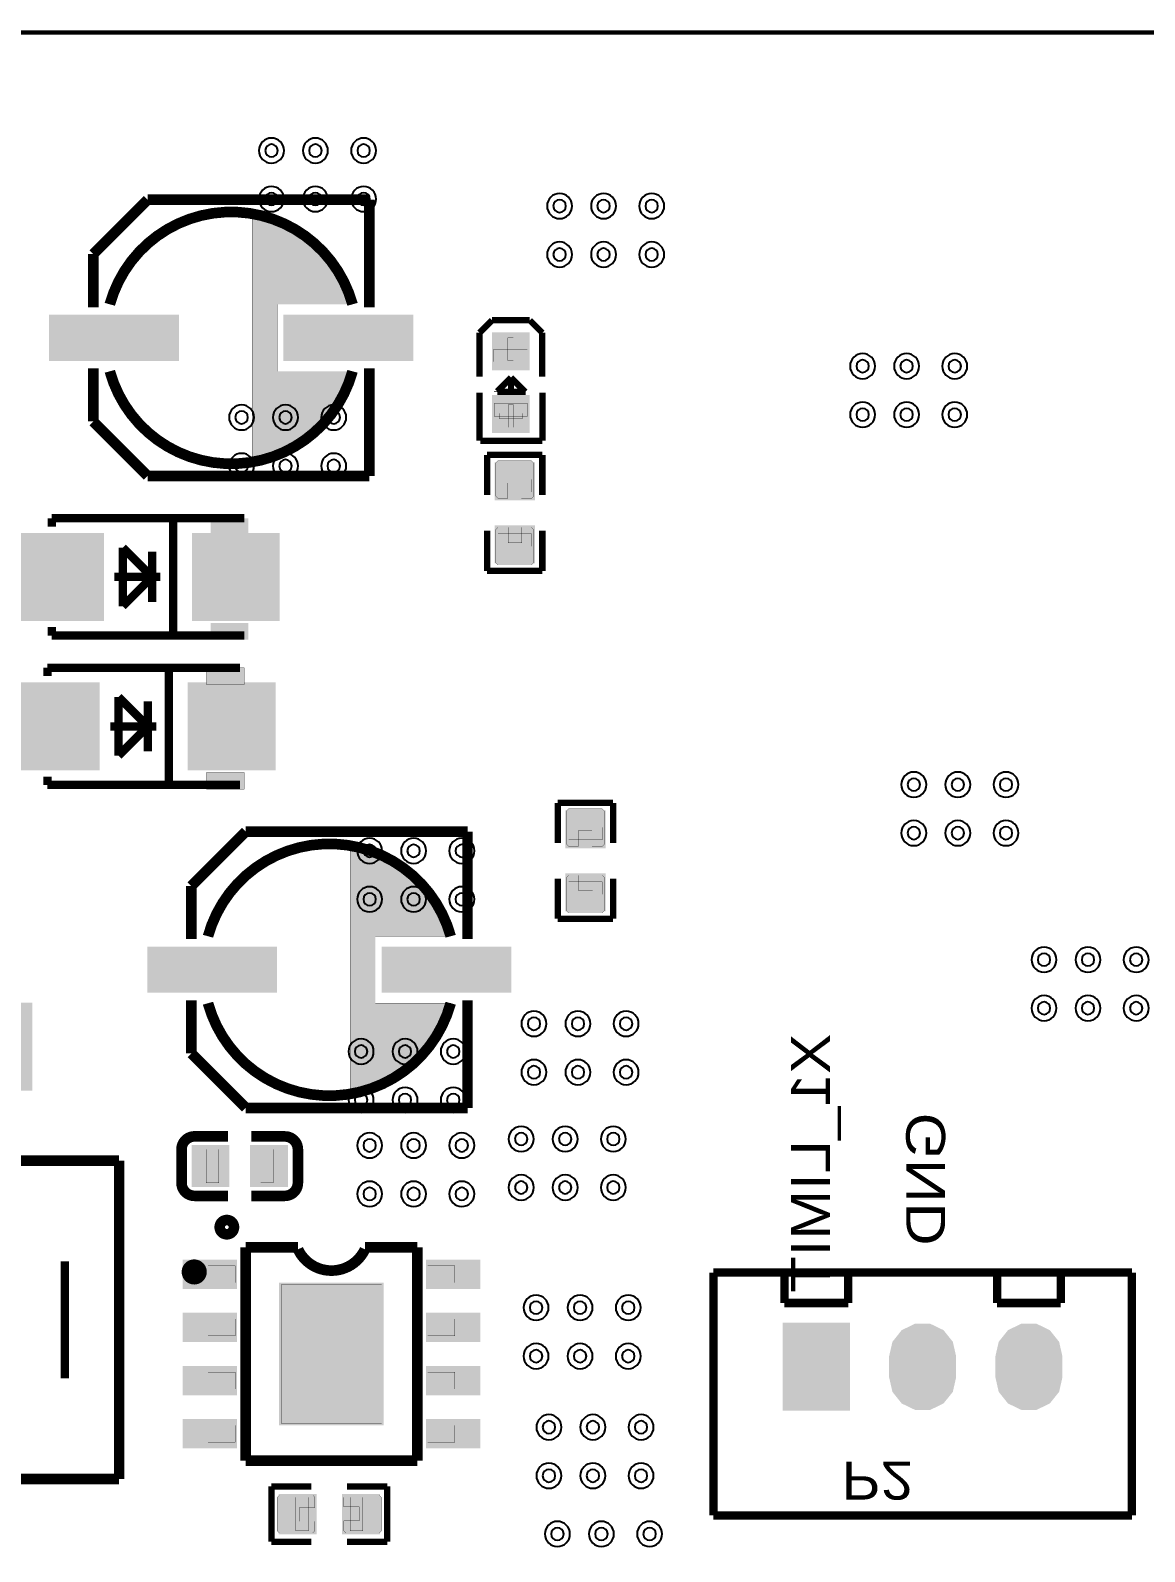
# Model space of a CAD drawing. Header units: millimetres. Extents: x -103 to 1, y -5 to 127.
# Drawn here: x -48.76 to -22.13, y 89.71 to 126.05 of the extents above; entities that cross this region are included whole.
import ezdxf
from ezdxf.enums import TextEntityAlignment as Align

# ---------------------------------------------------------------- set-up
doc = ezdxf.new("R2010")
doc.units = ezdxf.units.MM
doc.header["$MEASUREMENT"] = 0
for name, color, linetype, true_color in [('Board-Outline-Layer', 7, 'Continuous', 0xff00ff), ('Bottom-Layer', 7, 'Continuous', 0x0000ff), ('Bottom-Paste-Mask-Layer', 7, 'Continuous', 0x800000), ('Bottom-Silkscreen-Layer', 7, 'Continuous', 0x66cc33), ('Bottom-Solder-Mask-Layer', 7, 'Continuous', 0xaa00ff), ('Document-Layer', 7, 'Continuous', 0x6464ff), ('Hole-Layer', 7, 'Continuous', 0x222222), ('Multi-Layer', 7, 'Continuous', 0xc0c0c0), ('Pin-Soldering-Layer', 7, 'Continuous', 0xcc9999), ('Top-Layer', 7, 'Continuous', 0xff0000), ('Top-Paste-Mask-Layer', 7, 'Continuous', 0x808080), ('Top-Silkscreen-Layer', 7, 'Continuous', 0xffcc00), ('Top-Solder-Mask-Layer', 7, 'Continuous', 0x800080)]:
    doc.layers.add(name, color=color, linetype=linetype, true_color=true_color)
doc.styles.get("Standard").update_dxf_attribs({"font": 'arial.ttf'})

msp = doc.modelspace()

# ---------------------------------------------------------------- hatches: boundary and pattern name
at = {"layer": 'Bottom-Layer'}
for points in [[(-30.727, 93.125), (-30.727, 95.125), (-29.227, 95.125), (-29.227, 93.125)], [(-26.687, 93.875), (-26.761, 93.549), (-26.969, 93.288), (-27.27, 93.144), (-27.604, 93.144), (-27.905, 93.288), (-28.113, 93.549), (-28.187, 93.875), (-28.187, 94.375), (-28.113, 94.7), (-27.905, 94.961), (-27.604, 95.106), (-27.27, 95.106), (-26.969, 94.961), (-26.761, 94.7), (-26.687, 94.375)], [(-24.147, 93.875), (-24.221, 93.549), (-24.429, 93.288), (-24.73, 93.144), (-25.064, 93.144), (-25.365, 93.288), (-25.573, 93.549), (-25.647, 93.875), (-25.647, 94.375), (-25.573, 94.7), (-25.365, 94.961), (-25.064, 95.106), (-24.73, 95.106), (-24.429, 94.961), (-24.221, 94.7), (-24.147, 94.375)]]:
    msp.add_hatch(color=256, dxfattribs=at).paths.add_polyline_path(points)
at = {"layer": 'Bottom-Paste-Mask-Layer'}
for points in [[(-30.727, 93.125), (-30.727, 95.125), (-29.227, 95.125), (-29.227, 93.125)], [(-26.687, 93.875), (-26.761, 93.549), (-26.969, 93.288), (-27.27, 93.144), (-27.604, 93.144), (-27.905, 93.288), (-28.113, 93.549), (-28.187, 93.875), (-28.187, 94.375), (-28.113, 94.7), (-27.905, 94.961), (-27.604, 95.106), (-27.27, 95.106), (-26.969, 94.961), (-26.761, 94.7), (-26.687, 94.375)], [(-24.147, 93.875), (-24.221, 93.549), (-24.429, 93.288), (-24.73, 93.144), (-25.064, 93.144), (-25.365, 93.288), (-25.573, 93.549), (-25.647, 93.875), (-25.647, 94.375), (-25.573, 94.7), (-25.365, 94.961), (-25.064, 95.106), (-24.73, 95.106), (-24.429, 94.961), (-24.221, 94.7), (-24.147, 94.375)]]:
    msp.add_hatch(color=256, dxfattribs=at).paths.add_polyline_path(points)
at = {"layer": 'Bottom-Solder-Mask-Layer'}
for points in [[(-30.778, 93.074), (-30.778, 95.176), (-29.176, 95.176), (-29.176, 93.074)], [(-26.636, 93.875), (-26.715, 93.527), (-26.938, 93.249), (-27.259, 93.094), (-27.615, 93.094), (-27.937, 93.249), (-28.159, 93.527), (-28.238, 93.875), (-28.238, 94.375), (-28.159, 94.722), (-27.937, 95.001), (-27.615, 95.156), (-27.259, 95.156), (-26.938, 95.001), (-26.715, 94.722), (-26.636, 94.375)], [(-24.096, 93.875), (-24.175, 93.527), (-24.398, 93.249), (-24.719, 93.094), (-25.075, 93.094), (-25.397, 93.249), (-25.619, 93.527), (-25.698, 93.875), (-25.698, 94.375), (-25.619, 94.722), (-25.397, 95.001), (-25.075, 95.156), (-24.719, 95.156), (-24.398, 95.001), (-24.175, 94.722), (-24.096, 94.375)]]:
    msp.add_hatch(color=256, dxfattribs=at).paths.add_polyline_path(points)
at = {"layer": 'Document-Layer'}
for points in [[(-37.219, 118.706), (-37.219, 118.166), (-37.349, 118.166), (-37.349, 118.706)], [(-37.212, 117.107), (-37.212, 116.567), (-37.342, 116.567), (-37.342, 117.107)], [(-37.547, 116.902), (-37.007, 116.902), (-37.007, 116.772), (-37.547, 116.772)]]:
    msp.add_hatch(color=256, dxfattribs=at).paths.add_polyline_path(points)
at = {"layer": 'Hole-Layer'}
for points in [[(-30.427, 94.125, 1), (-29.527, 94.125, 1)], [(-27.887, 94.125, 1), (-26.987, 94.125, 1)], [(-25.347, 94.125, 1), (-24.447, 94.125, 1)]]:
    msp.add_hatch(color=256, dxfattribs=at).paths.add_polyline_path(points)
at = {"layer": 'Multi-Layer'}
for points in [[(-30.727, 93.125), (-30.727, 95.125), (-29.227, 95.125), (-29.227, 93.125)], [(-30.727, 93.125), (-30.727, 95.125), (-29.227, 95.125), (-29.227, 93.125)], [(-30.727, 93.125), (-30.727, 95.125), (-29.227, 95.125), (-29.227, 93.125)], [(-26.687, 93.875), (-26.761, 93.549), (-26.969, 93.288), (-27.27, 93.144), (-27.604, 93.144), (-27.905, 93.288), (-28.113, 93.549), (-28.187, 93.875), (-28.187, 94.375), (-28.113, 94.7), (-27.905, 94.961), (-27.604, 95.106), (-27.27, 95.106), (-26.969, 94.961), (-26.761, 94.7), (-26.687, 94.375)], [(-26.687, 93.875), (-26.761, 93.549), (-26.969, 93.288), (-27.27, 93.144), (-27.604, 93.144), (-27.905, 93.288), (-28.113, 93.549), (-28.187, 93.875), (-28.187, 94.375), (-28.113, 94.7), (-27.905, 94.961), (-27.604, 95.106), (-27.27, 95.106), (-26.969, 94.961), (-26.761, 94.7), (-26.687, 94.375)], [(-26.687, 93.875), (-26.761, 93.549), (-26.969, 93.288), (-27.27, 93.144), (-27.604, 93.144), (-27.905, 93.288), (-28.113, 93.549), (-28.187, 93.875), (-28.187, 94.375), (-28.113, 94.7), (-27.905, 94.961), (-27.604, 95.106), (-27.27, 95.106), (-26.969, 94.961), (-26.761, 94.7), (-26.687, 94.375)], [(-24.147, 93.875), (-24.221, 93.549), (-24.429, 93.288), (-24.73, 93.144), (-25.064, 93.144), (-25.365, 93.288), (-25.573, 93.549), (-25.647, 93.875), (-25.647, 94.375), (-25.573, 94.7), (-25.365, 94.961), (-25.064, 95.106), (-24.73, 95.106), (-24.429, 94.961), (-24.221, 94.7), (-24.147, 94.375)], [(-24.147, 93.875), (-24.221, 93.549), (-24.429, 93.288), (-24.73, 93.144), (-25.064, 93.144), (-25.365, 93.288), (-25.573, 93.549), (-25.647, 93.875), (-25.647, 94.375), (-25.573, 94.7), (-25.365, 94.961), (-25.064, 95.106), (-24.73, 95.106), (-24.429, 94.961), (-24.221, 94.7), (-24.147, 94.375)], [(-24.147, 93.875), (-24.221, 93.549), (-24.429, 93.288), (-24.73, 93.144), (-25.064, 93.144), (-25.365, 93.288), (-25.573, 93.549), (-25.647, 93.875), (-25.647, 94.375), (-25.573, 94.7), (-25.365, 94.961), (-25.064, 95.106), (-24.73, 95.106), (-24.429, 94.961), (-24.221, 94.7), (-24.147, 94.375)]]:
    msp.add_hatch(color=256, dxfattribs=at).paths.add_polyline_path(points)
at = {"layer": 'Pin-Soldering-Layer'}
for points in [[(-37.684, 118.436), (-36.884, 118.436), (-36.884, 118.136), (-37.684, 118.136)], [(-37.677, 117.136), (-36.877, 117.136), (-36.877, 116.836), (-37.677, 116.836)], [(-37.585, 115.325), (-36.785, 115.325), (-36.785, 115.025), (-37.585, 115.025)], [(-37.585, 113.725), (-36.785, 113.725), (-36.785, 114.025), (-37.585, 114.025)], [(-35.895, 107.012), (-35.095, 107.012), (-35.095, 106.712), (-35.895, 106.712)], [(-35.895, 105.412), (-35.095, 105.412), (-35.095, 105.712), (-35.895, 105.712)], [(-44.557, 98.519), (-44.557, 99.319), (-44.257, 99.319), (-44.257, 98.519)], [(-42.957, 98.519), (-42.957, 99.319), (-43.257, 99.319), (-43.257, 98.519)], [(-44.514, 96.536), (-43.864, 96.536), (-43.864, 96.136), (-44.514, 96.136)], [(-39.264, 96.536), (-38.614, 96.536), (-38.614, 96.136), (-39.264, 96.136)], [(-42.764, 92.781), (-42.764, 96.081), (-40.364, 96.081), (-40.364, 92.781)], [(-44.514, 95.266), (-43.864, 95.266), (-43.864, 94.866), (-44.514, 94.866)], [(-39.264, 95.266), (-38.614, 95.266), (-38.614, 94.866), (-39.264, 94.866)], [(-44.514, 93.996), (-43.864, 93.996), (-43.864, 93.596), (-44.514, 93.596)], [(-39.264, 93.996), (-38.614, 93.996), (-38.614, 93.596), (-39.264, 93.596)], [(-44.514, 92.726), (-43.864, 92.726), (-43.864, 92.326), (-44.514, 92.326)], [(-39.264, 92.726), (-38.614, 92.726), (-38.614, 92.326), (-39.264, 92.326)], [(-42.415, 91.006), (-42.415, 90.206), (-42.115, 90.206), (-42.115, 91.006)], [(-40.815, 91.006), (-40.815, 90.206), (-41.115, 90.206), (-41.115, 91.006)]]:
    msp.add_hatch(color=256, dxfattribs=at).paths.add_polyline_path(points)
at = {"layer": 'Top-Layer'}
for points in [[(-45.261, 119.207), (-45.261, 118.207), (-48.261, 118.207), (-48.261, 119.207)], [(-39.661, 119.207), (-39.661, 118.207), (-42.661, 118.207), (-42.661, 119.207)], [(-37.68, 117.985), (-37.68, 118.785), (-36.88, 118.785), (-36.88, 117.985)], [(-37.68, 116.487), (-37.68, 117.287), (-36.88, 117.287), (-36.88, 116.487)], [(-37.617, 115.682), (-36.753, 115.682), (-36.753, 114.875), (-37.617, 114.875)], [(-37.617, 114.175), (-36.753, 114.175), (-36.753, 113.368), (-37.617, 113.368)], [(-47.05, 111.995), (-49.05, 111.995), (-49.05, 113.995), (-47.05, 113.995)], [(-42.85, 111.995), (-44.85, 111.995), (-44.85, 113.995), (-42.85, 113.995)], [(-47.152, 108.425), (-49.152, 108.425), (-49.152, 110.425), (-47.152, 110.425)], [(-42.952, 108.425), (-44.952, 108.425), (-44.952, 110.425), (-42.952, 110.425)], [(-35.927, 107.369), (-35.063, 107.369), (-35.063, 106.562), (-35.927, 106.562)], [(-35.927, 105.862), (-35.063, 105.862), (-35.063, 105.055), (-35.927, 105.055)], [(-42.915, 104.111), (-42.915, 103.111), (-45.915, 103.111), (-45.915, 104.111)], [(-37.315, 104.111), (-37.315, 103.111), (-40.315, 103.111), (-40.315, 104.111)], [(-44.857, 98.469), (-44.857, 99.369), (-44.057, 99.369), (-44.057, 98.469)], [(-43.457, 98.469), (-43.457, 99.369), (-42.657, 99.369), (-42.657, 98.469)], [(-45.073, 96.636), (-43.873, 96.636), (-43.873, 96.036), (-45.073, 96.036)], [(-39.256, 96.636), (-38.056, 96.636), (-38.056, 96.036), (-39.256, 96.036)], [(-40.364, 92.781), (-42.764, 92.781), (-42.764, 96.081), (-40.364, 96.081)], [(-45.073, 95.366), (-43.873, 95.366), (-43.873, 94.766), (-45.073, 94.766)], [(-39.256, 95.366), (-38.056, 95.366), (-38.056, 94.766), (-39.256, 94.766)], [(-30.727, 93.125), (-30.727, 95.125), (-29.227, 95.125), (-29.227, 93.125)], [(-26.687, 93.875), (-26.761, 93.549), (-26.969, 93.288), (-27.27, 93.144), (-27.604, 93.144), (-27.905, 93.288), (-28.113, 93.549), (-28.187, 93.875), (-28.187, 94.375), (-28.113, 94.7), (-27.905, 94.961), (-27.604, 95.106), (-27.27, 95.106), (-26.969, 94.961), (-26.761, 94.7), (-26.687, 94.375)], [(-24.147, 93.875), (-24.221, 93.549), (-24.429, 93.288), (-24.73, 93.144), (-25.064, 93.144), (-25.365, 93.288), (-25.573, 93.549), (-25.647, 93.875), (-25.647, 94.375), (-25.573, 94.7), (-25.365, 94.961), (-25.064, 95.106), (-24.73, 95.106), (-24.429, 94.961), (-24.221, 94.7), (-24.147, 94.375)], [(-45.073, 94.096), (-43.873, 94.096), (-43.873, 93.496), (-45.073, 93.496)], [(-39.256, 94.096), (-38.056, 94.096), (-38.056, 93.496), (-39.256, 93.496)], [(-45.073, 92.826), (-43.873, 92.826), (-43.873, 92.226), (-45.073, 92.226)], [(-39.256, 92.826), (-38.056, 92.826), (-38.056, 92.226), (-39.256, 92.226)], [(-41.965, 91.038), (-41.965, 90.174), (-42.772, 90.174), (-42.772, 91.038)], [(-40.459, 91.038), (-40.459, 90.174), (-41.265, 90.174), (-41.265, 91.038)]]:
    msp.add_hatch(color=256, dxfattribs=at).paths.add_polyline_path(points)
at = {"layer": 'Top-Paste-Mask-Layer'}
for points in [[(-45.261, 119.207), (-45.261, 118.207), (-48.261, 118.207), (-48.261, 119.207)], [(-39.661, 119.207), (-39.661, 118.207), (-42.661, 118.207), (-42.661, 119.207)], [(-37.68, 117.985), (-37.68, 118.785), (-36.88, 118.785), (-36.88, 117.985)], [(-37.68, 116.487), (-37.68, 117.287), (-36.88, 117.287), (-36.88, 116.487)], [(-37.635, 115.72), (-37.635, 114.92), (-37.585, 114.87), (-37.357, 114.87), (-37.357, 115.24), (-37.027, 115.24), (-37.027, 114.87), (-36.785, 114.87), (-36.735, 114.92), (-36.735, 115.72), (-36.785, 115.77), (-37.585, 115.77)], [(-36.735, 113.33), (-36.735, 114.13), (-36.785, 114.18), (-37.013, 114.18), (-37.013, 113.81), (-37.343, 113.81), (-37.343, 114.18), (-37.585, 114.18), (-37.635, 114.13), (-37.635, 113.33), (-37.585, 113.28), (-36.785, 113.28)], [(-47.05, 111.995), (-49.05, 111.995), (-49.05, 113.995), (-47.05, 113.995)], [(-42.85, 111.995), (-44.85, 111.995), (-44.85, 113.995), (-42.85, 113.995)], [(-47.152, 108.425), (-49.152, 108.425), (-49.152, 110.425), (-47.152, 110.425)], [(-42.952, 108.425), (-44.952, 108.425), (-44.952, 110.425), (-42.952, 110.425)], [(-35.945, 107.407), (-35.945, 106.607), (-35.895, 106.557), (-35.667, 106.557), (-35.667, 106.927), (-35.337, 106.927), (-35.337, 106.557), (-35.095, 106.557), (-35.045, 106.607), (-35.045, 107.407), (-35.095, 107.457), (-35.895, 107.457)], [(-35.045, 105.017), (-35.045, 105.817), (-35.095, 105.867), (-35.323, 105.867), (-35.323, 105.497), (-35.653, 105.497), (-35.653, 105.867), (-35.895, 105.867), (-35.945, 105.817), (-35.945, 105.017), (-35.895, 104.967), (-35.095, 104.967)], [(-42.915, 104.111), (-42.915, 103.111), (-45.915, 103.111), (-45.915, 104.111)], [(-37.315, 104.111), (-37.315, 103.111), (-40.315, 103.111), (-40.315, 104.111)], [(-44.857, 98.469), (-44.857, 99.369), (-44.057, 99.369), (-44.057, 98.469)], [(-43.457, 98.469), (-43.457, 99.369), (-42.657, 99.369), (-42.657, 98.469)], [(-45.073, 96.636), (-43.873, 96.636), (-43.873, 96.036), (-45.073, 96.036)], [(-39.256, 96.636), (-38.056, 96.636), (-38.056, 96.036), (-39.256, 96.036)], [(-40.364, 92.781), (-42.764, 92.781), (-42.764, 96.081), (-40.364, 96.081)], [(-45.073, 95.366), (-43.873, 95.366), (-43.873, 94.766), (-45.073, 94.766)], [(-39.256, 95.366), (-38.056, 95.366), (-38.056, 94.766), (-39.256, 94.766)], [(-30.727, 93.125), (-30.727, 95.125), (-29.227, 95.125), (-29.227, 93.125)], [(-26.687, 93.875), (-26.761, 93.549), (-26.969, 93.288), (-27.27, 93.144), (-27.604, 93.144), (-27.905, 93.288), (-28.113, 93.549), (-28.187, 93.875), (-28.187, 94.375), (-28.113, 94.7), (-27.905, 94.961), (-27.604, 95.106), (-27.27, 95.106), (-26.969, 94.961), (-26.761, 94.7), (-26.687, 94.375)], [(-24.147, 93.875), (-24.221, 93.549), (-24.429, 93.288), (-24.73, 93.144), (-25.064, 93.144), (-25.365, 93.288), (-25.573, 93.549), (-25.647, 93.875), (-25.647, 94.375), (-25.573, 94.7), (-25.365, 94.961), (-25.064, 95.106), (-24.73, 95.106), (-24.429, 94.961), (-24.221, 94.7), (-24.147, 94.375)], [(-45.073, 94.096), (-43.873, 94.096), (-43.873, 93.496), (-45.073, 93.496)], [(-39.256, 94.096), (-38.056, 94.096), (-38.056, 93.496), (-39.256, 93.496)], [(-45.073, 92.826), (-43.873, 92.826), (-43.873, 92.226), (-45.073, 92.226)], [(-39.256, 92.826), (-38.056, 92.826), (-38.056, 92.226), (-39.256, 92.226)], [(-42.81, 90.156), (-42.01, 90.156), (-41.96, 90.206), (-41.96, 90.434), (-42.33, 90.434), (-42.33, 90.764), (-41.96, 90.764), (-41.96, 91.006), (-42.01, 91.056), (-42.81, 91.056), (-42.86, 91.006), (-42.86, 90.206)], [(-40.42, 91.056), (-41.22, 91.056), (-41.27, 91.006), (-41.27, 90.778), (-40.9, 90.778), (-40.9, 90.448), (-41.27, 90.448), (-41.27, 90.206), (-41.22, 90.156), (-40.42, 90.156), (-40.37, 90.206), (-40.37, 91.006)]]:
    msp.add_hatch(color=256, dxfattribs=at).paths.add_polyline_path(points)
at = {"layer": 'Top-Silkscreen-Layer'}
for points in [[(-43.461, 115.707), (-43.461, 121.607), (-42.861, 121.507), (-42.361, 121.307), (-42.061, 121.007), (-41.761, 120.807), (-41.461, 120.507), (-41.261, 120.107), (-41.061, 119.507), (-42.861, 119.507), (-42.861, 117.907), (-41.061, 117.907), (-41.161, 117.707), (-41.261, 117.307), (-41.561, 117.007), (-41.761, 116.607), (-42.161, 116.307), (-42.961, 115.907)], [(-43.55, 114.395), (-44.45, 114.395), (-44.45, 113.995), (-43.55, 113.995)], [(-43.55, 111.895), (-44.45, 111.895), (-44.45, 111.495), (-43.55, 111.495)], [(-43.652, 110.825), (-44.552, 110.825), (-44.552, 110.425), (-43.652, 110.425)], [(-43.652, 108.325), (-44.552, 108.325), (-44.552, 107.925), (-43.652, 107.925)], [(-41.115, 100.611), (-41.115, 106.511), (-40.515, 106.411), (-40.015, 106.211), (-39.715, 105.911), (-39.415, 105.711), (-39.115, 105.411), (-38.915, 105.011), (-38.715, 104.411), (-40.515, 104.411), (-40.515, 102.811), (-38.715, 102.811), (-38.815, 102.611), (-38.915, 102.211), (-39.215, 101.911), (-39.415, 101.511), (-39.815, 101.211), (-40.615, 100.811)]]:
    msp.add_hatch(color=256, dxfattribs=at).paths.add_polyline_path(points)
at = {"layer": 'Top-Solder-Mask-Layer'}
for points in [[(-45.21, 119.258), (-45.21, 118.156), (-48.312, 118.156), (-48.312, 119.258)], [(-39.61, 119.258), (-39.61, 118.156), (-42.712, 118.156), (-42.712, 119.258)], [(-37.731, 117.934), (-37.731, 118.836), (-36.829, 118.836), (-36.829, 117.934)], [(-37.731, 116.436), (-37.731, 117.338), (-36.829, 117.338), (-36.829, 116.436)], [(-37.668, 115.732), (-36.703, 115.732), (-36.703, 114.824), (-37.668, 114.824)], [(-37.668, 114.226), (-36.703, 114.226), (-36.703, 113.318), (-37.668, 113.318)], [(-46.999, 111.944), (-49.101, 111.944), (-49.101, 114.046), (-46.999, 114.046)], [(-42.799, 111.944), (-44.901, 111.944), (-44.901, 114.046), (-42.799, 114.046)], [(-47.101, 108.374), (-49.203, 108.374), (-49.203, 110.476), (-47.101, 110.476)], [(-42.901, 108.374), (-45.003, 108.374), (-45.003, 110.476), (-42.901, 110.476)], [(-35.978, 107.419), (-35.012, 107.419), (-35.012, 106.511), (-35.978, 106.511)], [(-35.978, 105.913), (-35.012, 105.913), (-35.012, 105.005), (-35.978, 105.005)], [(-42.864, 104.162), (-42.864, 103.06), (-45.966, 103.06), (-45.966, 104.162)], [(-37.264, 104.162), (-37.264, 103.06), (-40.366, 103.06), (-40.366, 104.162)], [(-48.715, 100.724), (-50.817, 100.724), (-50.817, 102.826), (-48.715, 102.826)], [(-44.908, 98.418), (-44.908, 99.42), (-44.006, 99.42), (-44.006, 98.418)], [(-43.508, 98.418), (-43.508, 99.42), (-42.606, 99.42), (-42.606, 98.418)], [(-45.123, 96.687), (-43.822, 96.687), (-43.822, 95.985), (-45.123, 95.985)], [(-39.307, 96.687), (-38.005, 96.687), (-38.005, 95.985), (-39.307, 95.985)], [(-40.314, 92.73), (-42.815, 92.73), (-42.815, 96.132), (-40.314, 96.132)], [(-45.123, 95.417), (-43.822, 95.417), (-43.822, 94.715), (-45.123, 94.715)], [(-39.307, 95.417), (-38.005, 95.417), (-38.005, 94.715), (-39.307, 94.715)], [(-30.778, 93.074), (-30.778, 95.176), (-29.176, 95.176), (-29.176, 93.074)], [(-26.636, 93.875), (-26.715, 93.527), (-26.938, 93.249), (-27.259, 93.094), (-27.615, 93.094), (-27.937, 93.249), (-28.159, 93.527), (-28.238, 93.875), (-28.238, 94.375), (-28.159, 94.722), (-27.937, 95.001), (-27.615, 95.156), (-27.259, 95.156), (-26.938, 95.001), (-26.715, 94.722), (-26.636, 94.375)], [(-24.096, 93.875), (-24.175, 93.527), (-24.398, 93.249), (-24.719, 93.094), (-25.075, 93.094), (-25.397, 93.249), (-25.619, 93.527), (-25.698, 93.875), (-25.698, 94.375), (-25.619, 94.722), (-25.397, 95.001), (-25.075, 95.156), (-24.719, 95.156), (-24.398, 95.001), (-24.175, 94.722), (-24.096, 94.375)], [(-45.123, 94.147), (-43.822, 94.147), (-43.822, 93.445), (-45.123, 93.445)], [(-39.307, 94.147), (-38.005, 94.147), (-38.005, 93.445), (-39.307, 93.445)], [(-45.123, 92.877), (-43.822, 92.877), (-43.822, 92.175), (-45.123, 92.175)], [(-39.307, 92.877), (-38.005, 92.877), (-38.005, 92.175), (-39.307, 92.175)], [(-41.915, 91.089), (-41.915, 90.123), (-42.823, 90.123), (-42.823, 91.089)], [(-40.408, 91.089), (-40.408, 90.123), (-41.316, 90.123), (-41.316, 91.089)]]:
    msp.add_hatch(color=256, dxfattribs=at).paths.add_polyline_path(points)

# ---------------------------------------------------------------- linework, layer by layer
at = {"layer": 'Board-Outline-Layer', "const_width": 0.1}
msp.add_lwpolyline([(-102, 0), (-102, 126), (0, 126), (0, 0)], close=True, dxfattribs=at)
at = {"layer": 'Bottom-Silkscreen-Layer', "const_width": 0.2}
for points in [[(-32.437, 90.575), (-32.437, 96.375)], [(-32.437, 96.375), (-22.437, 96.375)], [(-32.437, 90.575), (-32.437, 96.375)], [(-32.437, 96.375), (-22.437, 96.375)], [(-30.739, 95.649), (-30.739, 96.375)], [(-30.739, 95.649), (-30.739, 96.375)], [(-29.215, 95.649), (-29.215, 96.375)], [(-29.215, 95.649), (-29.215, 96.375)], [(-25.659, 95.776), (-25.659, 96.375)], [(-25.659, 95.776), (-25.659, 96.375)], [(-24.135, 95.649), (-24.135, 96.375)], [(-24.135, 95.649), (-24.135, 96.375)], [(-22.437, 90.575), (-22.437, 96.375)], [(-22.437, 90.575), (-22.437, 96.375)], [(-30.739, 95.649), (-29.215, 95.649)], [(-30.739, 95.649), (-29.215, 95.649)], [(-25.659, 95.649), (-25.659, 95.776)], [(-25.659, 95.649), (-25.659, 95.776)], [(-25.659, 95.649), (-24.135, 95.649)], [(-25.659, 95.649), (-24.135, 95.649)], [(-32.437, 90.575), (-22.437, 90.575)], [(-32.437, 90.575), (-22.437, 90.575)]]:
    msp.add_lwpolyline(points, dxfattribs=at)
at = {"layer": 'Document-Layer', "const_width": 0.00508}
for points in [[(-37.219, 118.706), (-37.219, 118.166), (-37.349, 118.166), (-37.349, 118.706)], [(-37.212, 117.107), (-37.212, 116.567), (-37.342, 116.567), (-37.342, 117.107)], [(-37.547, 116.902), (-37.007, 116.902), (-37.007, 116.772), (-37.547, 116.772)]]:
    msp.add_lwpolyline(points, close=True, dxfattribs=at)
at = {"layer": 'Document-Layer', "const_width": 0.3}
msp.add_lwpolyline([(-44.994, 96.391, 1), (-44.694, 96.391), (-44.694, 96.391, 1), (-44.994, 96.391)], format="xyb", dxfattribs=at)
msp.add_lwpolyline([(-44.994, 96.391, 1), (-44.694, 96.391), (-44.694, 96.391, 1), (-44.994, 96.391)], format="xyb", dxfattribs=at)
at = {"layer": 'Hole-Layer'}
for points in [[(-43.148, 123.18, 1), (-42.848, 123.18), (-42.848, 123.18, 1), (-43.148, 123.18)], [(-42.098, 123.18, 1), (-41.798, 123.18), (-41.798, 123.18, 1), (-42.098, 123.18)], [(-40.946, 123.18, 1), (-40.646, 123.18), (-40.646, 123.18, 1), (-40.946, 123.18)], [(-43.148, 122.022, 1), (-42.848, 122.022), (-42.848, 122.022, 1), (-43.148, 122.022)], [(-42.098, 122.022, 1), (-41.798, 122.022), (-41.798, 122.022, 1), (-42.098, 122.022)], [(-40.946, 122.022, 1), (-40.646, 122.022), (-40.646, 122.022, 1), (-40.946, 122.022)], [(-36.263, 121.854, 1), (-35.963, 121.854), (-35.963, 121.854, 1), (-36.263, 121.854)], [(-35.212, 121.854, 1), (-34.912, 121.854), (-34.912, 121.854, 1), (-35.212, 121.854)], [(-34.061, 121.854, 1), (-33.761, 121.854), (-33.761, 121.854, 1), (-34.061, 121.854)], [(-36.263, 120.696, 1), (-35.963, 120.696), (-35.963, 120.696, 1), (-36.263, 120.696)], [(-35.212, 120.696, 1), (-34.912, 120.696), (-34.912, 120.696, 1), (-35.212, 120.696)], [(-34.061, 120.696, 1), (-33.761, 120.696), (-33.761, 120.696, 1), (-34.061, 120.696)], [(-29.021, 118.029, 1), (-28.721, 118.029), (-28.721, 118.029, 1), (-29.021, 118.029)], [(-27.97, 118.029, 1), (-27.67, 118.029), (-27.67, 118.029, 1), (-27.97, 118.029)], [(-26.819, 118.029, 1), (-26.519, 118.029), (-26.519, 118.029, 1), (-26.819, 118.029)], [(-29.021, 116.871, 1), (-28.721, 116.871), (-28.721, 116.871, 1), (-29.021, 116.871)], [(-27.97, 116.871, 1), (-27.67, 116.871), (-27.67, 116.871, 1), (-27.97, 116.871)], [(-26.819, 116.871, 1), (-26.519, 116.871), (-26.519, 116.871, 1), (-26.819, 116.871)], [(-43.862, 116.805, 1), (-43.562, 116.805), (-43.562, 116.805, 1), (-43.862, 116.805)], [(-42.812, 116.805, 1), (-42.512, 116.805), (-42.512, 116.805, 1), (-42.812, 116.805)], [(-41.66, 116.805, 1), (-41.36, 116.805), (-41.36, 116.805, 1), (-41.66, 116.805)], [(-43.862, 115.647, 1), (-43.562, 115.647), (-43.562, 115.647, 1), (-43.862, 115.647)], [(-42.812, 115.647, 1), (-42.512, 115.647), (-42.512, 115.647, 1), (-42.812, 115.647)], [(-41.66, 115.647, 1), (-41.36, 115.647), (-41.36, 115.647, 1), (-41.66, 115.647)], [(-27.797, 108.033, 1), (-27.497, 108.033), (-27.497, 108.033, 1), (-27.797, 108.033)], [(-26.746, 108.033, 1), (-26.446, 108.033), (-26.446, 108.033, 1), (-26.746, 108.033)], [(-25.595, 108.033, 1), (-25.295, 108.033), (-25.295, 108.033, 1), (-25.595, 108.033)], [(-27.797, 106.875, 1), (-27.497, 106.875), (-27.497, 106.875, 1), (-27.797, 106.875)], [(-26.746, 106.875, 1), (-26.446, 106.875), (-26.446, 106.875, 1), (-26.746, 106.875)], [(-25.595, 106.875, 1), (-25.295, 106.875), (-25.295, 106.875, 1), (-25.595, 106.875)], [(-40.802, 106.452, 1), (-40.502, 106.452), (-40.502, 106.452, 1), (-40.802, 106.452)], [(-39.752, 106.452, 1), (-39.452, 106.452), (-39.452, 106.452, 1), (-39.752, 106.452)], [(-38.6, 106.452, 1), (-38.3, 106.452), (-38.3, 106.452, 1), (-38.6, 106.452)], [(-40.802, 105.294, 1), (-40.502, 105.294), (-40.502, 105.294, 1), (-40.802, 105.294)], [(-39.752, 105.294, 1), (-39.452, 105.294), (-39.452, 105.294, 1), (-39.752, 105.294)], [(-38.6, 105.294, 1), (-38.3, 105.294), (-38.3, 105.294, 1), (-38.6, 105.294)], [(-24.686, 103.851, 1), (-24.386, 103.851), (-24.386, 103.851, 1), (-24.686, 103.851)], [(-23.635, 103.851, 1), (-23.335, 103.851), (-23.335, 103.851, 1), (-23.635, 103.851)], [(-22.483, 103.851, 1), (-22.183, 103.851), (-22.183, 103.851, 1), (-22.483, 103.851)], [(-24.686, 102.693, 1), (-24.386, 102.693), (-24.386, 102.693, 1), (-24.686, 102.693)], [(-23.635, 102.693, 1), (-23.335, 102.693), (-23.335, 102.693, 1), (-23.635, 102.693)], [(-22.483, 102.693, 1), (-22.183, 102.693), (-22.183, 102.693, 1), (-22.483, 102.693)], [(-36.875, 102.321, 1), (-36.575, 102.321), (-36.575, 102.321, 1), (-36.875, 102.321)], [(-35.824, 102.321, 1), (-35.524, 102.321), (-35.524, 102.321, 1), (-35.824, 102.321)], [(-34.673, 102.321, 1), (-34.373, 102.321), (-34.373, 102.321, 1), (-34.673, 102.321)], [(-41.006, 101.658, 1), (-40.706, 101.658), (-40.706, 101.658, 1), (-41.006, 101.658)], [(-39.956, 101.658, 1), (-39.656, 101.658), (-39.656, 101.658, 1), (-39.956, 101.658)], [(-38.804, 101.658, 1), (-38.504, 101.658), (-38.504, 101.658, 1), (-38.804, 101.658)], [(-36.875, 101.162, 1), (-36.575, 101.162), (-36.575, 101.162, 1), (-36.875, 101.162)], [(-35.824, 101.162, 1), (-35.524, 101.162), (-35.524, 101.162, 1), (-35.824, 101.162)], [(-34.673, 101.162, 1), (-34.373, 101.162), (-34.373, 101.162, 1), (-34.673, 101.162)], [(-41.006, 100.499, 1), (-40.706, 100.499), (-40.706, 100.499, 1), (-41.006, 100.499)], [(-39.956, 100.499, 1), (-39.656, 100.499), (-39.656, 100.499, 1), (-39.956, 100.499)], [(-38.804, 100.499, 1), (-38.504, 100.499), (-38.504, 100.499, 1), (-38.804, 100.499)], [(-37.181, 99.567, 1), (-36.881, 99.567), (-36.881, 99.567, 1), (-37.181, 99.567)], [(-36.13, 99.567, 1), (-35.83, 99.567), (-35.83, 99.567, 1), (-36.13, 99.567)], [(-34.979, 99.567, 1), (-34.679, 99.567), (-34.679, 99.567, 1), (-34.979, 99.567)], [(-40.802, 99.414, 1), (-40.502, 99.414), (-40.502, 99.414, 1), (-40.802, 99.414)], [(-39.752, 99.414, 1), (-39.452, 99.414), (-39.452, 99.414, 1), (-39.752, 99.414)], [(-38.6, 99.414, 1), (-38.3, 99.414), (-38.3, 99.414, 1), (-38.6, 99.414)], [(-37.181, 98.408, 1), (-36.881, 98.408), (-36.881, 98.408, 1), (-37.181, 98.408)], [(-36.13, 98.408, 1), (-35.83, 98.408), (-35.83, 98.408, 1), (-36.13, 98.408)], [(-34.979, 98.408, 1), (-34.679, 98.408), (-34.679, 98.408, 1), (-34.979, 98.408)], [(-40.802, 98.255, 1), (-40.502, 98.255), (-40.502, 98.255, 1), (-40.802, 98.255)], [(-39.752, 98.255, 1), (-39.452, 98.255), (-39.452, 98.255, 1), (-39.752, 98.255)], [(-38.6, 98.255, 1), (-38.3, 98.255), (-38.3, 98.255, 1), (-38.6, 98.255)], [(-36.824, 95.538, 1), (-36.524, 95.538), (-36.524, 95.538, 1), (-36.824, 95.538)], [(-35.773, 95.538, 1), (-35.473, 95.538), (-35.473, 95.538, 1), (-35.773, 95.538)], [(-34.622, 95.538, 1), (-34.322, 95.538), (-34.322, 95.538, 1), (-34.622, 95.538)], [(-36.824, 94.379, 1), (-36.524, 94.379), (-36.524, 94.379, 1), (-36.824, 94.379)], [(-35.773, 94.379, 1), (-35.473, 94.379), (-35.473, 94.379, 1), (-35.773, 94.379)], [(-34.622, 94.379, 1), (-34.322, 94.379), (-34.322, 94.379, 1), (-34.622, 94.379)], [(-36.518, 92.682, 1), (-36.218, 92.682), (-36.218, 92.682, 1), (-36.518, 92.682)], [(-35.467, 92.682, 1), (-35.167, 92.682), (-35.167, 92.682, 1), (-35.467, 92.682)], [(-34.316, 92.682, 1), (-34.016, 92.682), (-34.016, 92.682, 1), (-34.316, 92.682)], [(-36.518, 91.523, 1), (-36.218, 91.523), (-36.218, 91.523, 1), (-36.518, 91.523)], [(-35.467, 91.523, 1), (-35.167, 91.523), (-35.167, 91.523, 1), (-35.467, 91.523)], [(-34.316, 91.523, 1), (-34.016, 91.523), (-34.016, 91.523, 1), (-34.316, 91.523)], [(-36.314, 90.132, 1), (-36.014, 90.132), (-36.014, 90.132, 1), (-36.314, 90.132)], [(-35.263, 90.132, 1), (-34.963, 90.132), (-34.963, 90.132, 1), (-35.263, 90.132)], [(-34.112, 90.132, 1), (-33.812, 90.132), (-33.812, 90.132, 1), (-34.112, 90.132)]]:
    msp.add_lwpolyline(points, format="xyb", dxfattribs=at)
at = {"layer": 'Multi-Layer'}
for points in [[(-43.298, 123.18, 1), (-42.698, 123.18, 1)], [(-42.248, 123.18, 1), (-41.648, 123.18, 1)], [(-41.096, 123.18, 1), (-40.496, 123.18, 1)], [(-43.298, 122.022, 1), (-42.698, 122.022, 1)], [(-42.248, 122.022, 1), (-41.648, 122.022, 1)], [(-41.096, 122.022, 1), (-40.496, 122.022, 1)], [(-36.413, 121.854, 1), (-35.813, 121.854, 1)], [(-35.362, 121.854, 1), (-34.762, 121.854, 1)], [(-34.211, 121.854, 1), (-33.611, 121.854, 1)], [(-36.413, 120.696, 1), (-35.813, 120.696, 1)], [(-35.362, 120.696, 1), (-34.762, 120.696, 1)], [(-34.211, 120.696, 1), (-33.611, 120.696, 1)], [(-29.171, 118.029, 1), (-28.571, 118.029, 1)], [(-28.12, 118.029, 1), (-27.52, 118.029, 1)], [(-26.969, 118.029, 1), (-26.369, 118.029, 1)], [(-44.012, 116.805, 1), (-43.412, 116.805, 1)], [(-42.962, 116.805, 1), (-42.362, 116.805, 1)], [(-41.81, 116.805, 1), (-41.21, 116.805, 1)], [(-29.171, 116.871, 1), (-28.571, 116.871, 1)], [(-28.12, 116.871, 1), (-27.52, 116.871, 1)], [(-26.969, 116.871, 1), (-26.369, 116.871, 1)], [(-44.012, 115.647, 1), (-43.412, 115.647, 1)], [(-42.962, 115.647, 1), (-42.362, 115.647, 1)], [(-41.81, 115.647, 1), (-41.21, 115.647, 1)], [(-27.947, 108.033, 1), (-27.347, 108.033, 1)], [(-26.896, 108.033, 1), (-26.296, 108.033, 1)], [(-25.745, 108.033, 1), (-25.145, 108.033, 1)], [(-27.947, 106.875, 1), (-27.347, 106.875, 1)], [(-26.896, 106.875, 1), (-26.296, 106.875, 1)], [(-25.745, 106.875, 1), (-25.145, 106.875, 1)], [(-40.952, 106.452, 1), (-40.352, 106.452, 1)], [(-39.902, 106.452, 1), (-39.302, 106.452, 1)], [(-38.75, 106.452, 1), (-38.15, 106.452, 1)], [(-40.952, 105.294, 1), (-40.352, 105.294, 1)], [(-39.902, 105.294, 1), (-39.302, 105.294, 1)], [(-38.75, 105.294, 1), (-38.15, 105.294, 1)], [(-24.836, 103.851, 1), (-24.236, 103.851, 1)], [(-23.785, 103.851, 1), (-23.185, 103.851, 1)], [(-22.633, 103.851, 1), (-22.033, 103.851, 1)], [(-24.836, 102.693, 1), (-24.236, 102.693, 1)], [(-23.785, 102.693, 1), (-23.185, 102.693, 1)], [(-22.633, 102.693, 1), (-22.033, 102.693, 1)], [(-37.025, 102.321, 1), (-36.425, 102.321, 1)], [(-35.974, 102.321, 1), (-35.374, 102.321, 1)], [(-34.823, 102.321, 1), (-34.223, 102.321, 1)], [(-41.156, 101.658, 1), (-40.556, 101.658, 1)], [(-40.106, 101.658, 1), (-39.506, 101.658, 1)], [(-38.954, 101.658, 1), (-38.354, 101.658, 1)], [(-37.025, 101.162, 1), (-36.425, 101.162, 1)], [(-35.974, 101.162, 1), (-35.374, 101.162, 1)], [(-34.823, 101.162, 1), (-34.223, 101.162, 1)], [(-41.156, 100.499, 1), (-40.556, 100.499, 1)], [(-40.106, 100.499, 1), (-39.506, 100.499, 1)], [(-38.954, 100.499, 1), (-38.354, 100.499, 1)], [(-40.952, 99.414, 1), (-40.352, 99.414, 1)], [(-39.902, 99.414, 1), (-39.302, 99.414, 1)], [(-38.75, 99.414, 1), (-38.15, 99.414, 1)], [(-37.331, 99.567, 1), (-36.731, 99.567, 1)], [(-36.28, 99.567, 1), (-35.68, 99.567, 1)], [(-35.129, 99.567, 1), (-34.529, 99.567, 1)], [(-40.952, 98.255, 1), (-40.352, 98.255, 1)], [(-39.902, 98.255, 1), (-39.302, 98.255, 1)], [(-38.75, 98.255, 1), (-38.15, 98.255, 1)], [(-37.331, 98.408, 1), (-36.731, 98.408, 1)], [(-36.28, 98.408, 1), (-35.68, 98.408, 1)], [(-35.129, 98.408, 1), (-34.529, 98.408, 1)], [(-36.974, 95.538, 1), (-36.374, 95.538, 1)], [(-35.923, 95.538, 1), (-35.323, 95.538, 1)], [(-34.772, 95.538, 1), (-34.172, 95.538, 1)], [(-36.974, 94.379, 1), (-36.374, 94.379, 1)], [(-35.923, 94.379, 1), (-35.323, 94.379, 1)], [(-34.772, 94.379, 1), (-34.172, 94.379, 1)], [(-36.668, 92.682, 1), (-36.068, 92.682, 1)], [(-35.617, 92.682, 1), (-35.017, 92.682, 1)], [(-34.466, 92.682, 1), (-33.866, 92.682, 1)], [(-36.668, 91.523, 1), (-36.068, 91.523, 1)], [(-35.617, 91.523, 1), (-35.017, 91.523, 1)], [(-34.466, 91.523, 1), (-33.866, 91.523, 1)], [(-36.464, 90.132, 1), (-35.864, 90.132, 1)], [(-35.413, 90.132, 1), (-34.813, 90.132, 1)], [(-34.262, 90.132, 1), (-33.662, 90.132, 1)]]:
    msp.add_lwpolyline(points, format="xyb", close=True, dxfattribs=at)
at = {"layer": 'Pin-Soldering-Layer', "const_width": 0.00508}
for points in [[(-37.684, 118.436), (-36.884, 118.436), (-36.884, 118.136), (-37.684, 118.136)], [(-37.677, 117.136), (-36.877, 117.136), (-36.877, 116.836), (-37.677, 116.836)], [(-37.585, 115.325), (-36.785, 115.325), (-36.785, 115.025), (-37.585, 115.025)], [(-37.585, 113.725), (-36.785, 113.725), (-36.785, 114.025), (-37.585, 114.025)], [(-35.895, 107.012), (-35.095, 107.012), (-35.095, 106.712), (-35.895, 106.712)], [(-35.895, 105.412), (-35.095, 105.412), (-35.095, 105.712), (-35.895, 105.712)], [(-44.557, 98.519), (-44.557, 99.319), (-44.257, 99.319), (-44.257, 98.519)], [(-42.957, 98.519), (-42.957, 99.319), (-43.257, 99.319), (-43.257, 98.519)], [(-44.514, 96.536), (-43.864, 96.536), (-43.864, 96.136), (-44.514, 96.136)], [(-39.264, 96.536), (-38.614, 96.536), (-38.614, 96.136), (-39.264, 96.136)], [(-42.764, 92.781), (-42.764, 96.081), (-40.364, 96.081), (-40.364, 92.781)], [(-44.514, 95.266), (-43.864, 95.266), (-43.864, 94.866), (-44.514, 94.866)], [(-39.264, 95.266), (-38.614, 95.266), (-38.614, 94.866), (-39.264, 94.866)], [(-44.514, 93.996), (-43.864, 93.996), (-43.864, 93.596), (-44.514, 93.596)], [(-39.264, 93.996), (-38.614, 93.996), (-38.614, 93.596), (-39.264, 93.596)], [(-44.514, 92.726), (-43.864, 92.726), (-43.864, 92.326), (-44.514, 92.326)], [(-39.264, 92.726), (-38.614, 92.726), (-38.614, 92.326), (-39.264, 92.326)], [(-42.415, 91.006), (-42.415, 90.206), (-42.115, 90.206), (-42.115, 91.006)], [(-40.815, 91.006), (-40.815, 90.206), (-41.115, 90.206), (-41.115, 91.006)]]:
    msp.add_lwpolyline(points, close=True, dxfattribs=at)
at = {"layer": 'Top-Paste-Mask-Layer', "const_width": 0.00508}
for points in [[(-37.635, 115.72), (-37.635, 114.92), (-37.585, 114.87), (-37.357, 114.87), (-37.357, 115.24), (-37.027, 115.24), (-37.027, 114.87), (-36.785, 114.87), (-36.735, 114.92), (-36.735, 115.72), (-36.785, 115.77), (-37.585, 115.77)], [(-36.735, 113.33), (-36.735, 114.13), (-36.785, 114.18), (-37.013, 114.18), (-37.013, 113.81), (-37.343, 113.81), (-37.343, 114.18), (-37.585, 114.18), (-37.635, 114.13), (-37.635, 113.33), (-37.585, 113.28), (-36.785, 113.28)], [(-35.945, 107.407), (-35.945, 106.607), (-35.895, 106.557), (-35.667, 106.557), (-35.667, 106.927), (-35.337, 106.927), (-35.337, 106.557), (-35.095, 106.557), (-35.045, 106.607), (-35.045, 107.407), (-35.095, 107.457), (-35.895, 107.457)], [(-35.045, 105.017), (-35.045, 105.817), (-35.095, 105.867), (-35.323, 105.867), (-35.323, 105.497), (-35.653, 105.497), (-35.653, 105.867), (-35.895, 105.867), (-35.945, 105.817), (-35.945, 105.017), (-35.895, 104.967), (-35.095, 104.967)], [(-42.81, 90.156), (-42.01, 90.156), (-41.96, 90.206), (-41.96, 90.434), (-42.33, 90.434), (-42.33, 90.764), (-41.96, 90.764), (-41.96, 91.006), (-42.01, 91.056), (-42.81, 91.056), (-42.86, 91.006), (-42.86, 90.206)], [(-40.42, 91.056), (-41.22, 91.056), (-41.27, 91.006), (-41.27, 90.778), (-40.9, 90.778), (-40.9, 90.448), (-41.27, 90.448), (-41.27, 90.206), (-41.22, 90.156), (-40.42, 90.156), (-40.37, 90.206), (-40.37, 91.006)]]:
    msp.add_lwpolyline(points, close=True, dxfattribs=at)
at = {"layer": 'Top-Silkscreen-Layer'}
for points, const_width in [([(-45.958, 122.007), (-47.258, 120.706)], 0.254), ([(-45.958, 122.007), (-47.258, 120.706)], 0.254), ([(-45.958, 122.007), (-40.659, 122.007)], 0.254), ([(-45.958, 122.007), (-40.659, 122.007)], 0.254), ([(-40.659, 122.007), (-40.659, 119.439)], 0.254), ([(-40.659, 122.007), (-40.659, 119.439)], 0.254), ([(-47.258, 120.706), (-47.258, 119.439)], 0.254), ([(-47.258, 120.706), (-47.258, 119.439)], 0.254), ([(-37.726, 119.126), (-38.026, 118.826)], 0.15), ([(-37.726, 119.126), (-38.026, 118.826)], 0.15), ([(-37.626, 119.126), (-37.726, 119.126)], 0.15), ([(-37.626, 119.126), (-37.726, 119.126)], 0.15), ([(-36.926, 119.126), (-37.626, 119.126)], 0.15), ([(-36.926, 119.126), (-37.626, 119.126)], 0.15), ([(-36.926, 119.126), (-36.826, 119.126)], 0.15), ([(-36.926, 119.126), (-36.826, 119.126)], 0.15), ([(-36.826, 119.126), (-36.526, 118.826)], 0.15), ([(-36.826, 119.126), (-36.526, 118.826)], 0.15), ([(-38.026, 117.776), (-38.026, 118.826)], 0.15), ([(-38.026, 117.776), (-38.026, 118.826)], 0.15), ([(-36.526, 117.776), (-36.526, 118.826)], 0.15), ([(-36.526, 117.776), (-36.526, 118.826)], 0.15), ([(-47.258, 117.976), (-47.258, 116.708)], 0.254), ([(-47.258, 117.976), (-47.258, 116.708)], 0.254), ([(-40.659, 117.976), (-40.659, 115.408)], 0.254), ([(-40.659, 117.976), (-40.659, 115.408)], 0.254), ([(-37.604, 117.426), (-37.274, 117.756)], 0.15), ([(-37.604, 117.426), (-37.274, 117.756)], 0.15), ([(-36.934, 117.416), (-37.274, 117.756)], 0.15), ([(-37.274, 117.416), (-37.274, 117.756)], 0.15), ([(-36.934, 117.416), (-37.274, 117.756)], 0.15), ([(-37.274, 117.416), (-37.274, 117.756)], 0.15), ([(-38.024, 117.396), (-38.024, 116.246)], 0.15), ([(-38.024, 117.396), (-38.024, 116.246)], 0.15), ([(-37.604, 117.416), (-37.604, 117.426)], 0.15), ([(-37.604, 117.416), (-37.604, 117.426)], 0.15), ([(-36.924, 117.416), (-37.604, 117.416)], 0.15), ([(-36.924, 117.416), (-37.604, 117.416)], 0.15), ([(-36.924, 117.416), (-36.934, 117.416)], 0.15), ([(-36.924, 117.416), (-36.934, 117.416)], 0.15), ([(-36.524, 117.396), (-36.524, 116.246)], 0.15), ([(-36.524, 117.396), (-36.524, 116.246)], 0.15), ([(-47.258, 116.708), (-45.958, 115.408)], 0.254), ([(-47.258, 116.708), (-45.958, 115.408)], 0.254), ([(-36.524, 116.246), (-38.004, 116.246)], 0.15), ([(-36.524, 116.246), (-38.004, 116.246)], 0.15), ([(-37.846, 114.951), (-37.846, 115.91)], 0.152), ([(-37.846, 115.91), (-36.525, 115.91)], 0.152), ([(-37.846, 114.951), (-37.846, 115.91)], 0.152), ([(-37.846, 115.91), (-36.525, 115.91)], 0.152), ([(-36.525, 115.91), (-36.525, 114.951)], 0.152), ([(-36.525, 115.91), (-36.525, 114.951)], 0.152), ([(-45.958, 115.408), (-40.659, 115.408)], 0.254), ([(-45.958, 115.408), (-40.659, 115.408)], 0.254), ([(-48.25, 114.395), (-47.05, 114.395)], 0.2), ([(-48.25, 114.395), (-48.25, 114.195)], 0.2), ([(-48.25, 114.395), (-47.05, 114.395)], 0.2), ([(-48.25, 114.395), (-48.25, 114.195)], 0.2), ([(-47.05, 114.395), (-43.65, 114.395)], 0.2), ([(-47.05, 114.395), (-43.65, 114.395)], 0.2), ([(-45.35, 114.395), (-45.35, 111.595)], 0.2), ([(-45.35, 114.395), (-45.35, 111.595)], 0.2), ([(-37.846, 114.099), (-37.846, 113.14)], 0.152), ([(-37.846, 114.099), (-37.846, 113.14)], 0.152), ([(-36.525, 113.14), (-36.525, 114.099)], 0.152), ([(-36.525, 113.14), (-36.525, 114.099)], 0.152), ([(-46.55, 113.695), (-45.85, 112.995)], 0.2), ([(-46.55, 113.695), (-46.55, 113.595)], 0.2), ([(-46.55, 113.695), (-45.85, 112.995)], 0.2), ([(-46.55, 113.695), (-46.55, 113.595)], 0.2), ([(-46.55, 113.595), (-46.55, 112.295)], 0.2), ([(-46.55, 113.595), (-46.55, 112.295)], 0.2), ([(-45.85, 113.595), (-45.85, 112.395)], 0.2), ([(-45.85, 113.595), (-45.85, 112.395)], 0.2), ([(-46.75, 112.995), (-45.65, 112.995)], 0.2), ([(-46.75, 112.995), (-45.65, 112.995)], 0.2), ([(-45.85, 112.995), (-46.55, 112.295)], 0.2), ([(-45.85, 112.995), (-46.55, 112.295)], 0.2), ([(-37.846, 113.14), (-36.525, 113.14)], 0.152), ([(-37.846, 113.14), (-36.525, 113.14)], 0.152), ([(-48.25, 111.795), (-48.25, 111.595)], 0.2), ([(-48.25, 111.795), (-48.25, 111.595)], 0.2), ([(-48.25, 111.595), (-47.05, 111.595)], 0.2), ([(-48.25, 111.595), (-47.05, 111.595)], 0.2), ([(-47.05, 111.595), (-43.65, 111.595)], 0.2), ([(-47.05, 111.595), (-43.65, 111.595)], 0.2), ([(-48.352, 110.825), (-47.152, 110.825)], 0.2), ([(-48.352, 110.825), (-48.352, 110.625)], 0.2), ([(-48.352, 110.825), (-47.152, 110.825)], 0.2), ([(-48.352, 110.825), (-48.352, 110.625)], 0.2), ([(-47.152, 110.825), (-43.752, 110.825)], 0.2), ([(-47.152, 110.825), (-43.752, 110.825)], 0.2), ([(-45.452, 110.825), (-45.452, 108.025)], 0.2), ([(-45.452, 110.825), (-45.452, 108.025)], 0.2), ([(-46.652, 110.125), (-45.952, 109.425)], 0.2), ([(-46.652, 110.125), (-46.652, 110.025)], 0.2), ([(-46.652, 110.125), (-45.952, 109.425)], 0.2), ([(-46.652, 110.125), (-46.652, 110.025)], 0.2), ([(-46.652, 110.025), (-46.652, 108.725)], 0.2), ([(-46.652, 110.025), (-46.652, 108.725)], 0.2), ([(-45.952, 110.025), (-45.952, 108.825)], 0.2), ([(-45.952, 110.025), (-45.952, 108.825)], 0.2), ([(-46.852, 109.425), (-45.752, 109.425)], 0.2), ([(-46.852, 109.425), (-45.752, 109.425)], 0.2), ([(-45.952, 109.425), (-46.652, 108.725)], 0.2), ([(-45.952, 109.425), (-46.652, 108.725)], 0.2), ([(-48.352, 108.225), (-48.352, 108.025)], 0.2), ([(-48.352, 108.225), (-48.352, 108.025)], 0.2), ([(-48.352, 108.025), (-47.152, 108.025)], 0.2), ([(-48.352, 108.025), (-47.152, 108.025)], 0.2), ([(-47.152, 108.025), (-43.752, 108.025)], 0.2), ([(-47.152, 108.025), (-43.752, 108.025)], 0.2), ([(-36.156, 106.638), (-36.156, 107.597)], 0.152), ([(-36.156, 107.597), (-34.835, 107.597)], 0.152), ([(-36.156, 106.638), (-36.156, 107.597)], 0.152), ([(-36.156, 107.597), (-34.835, 107.597)], 0.152), ([(-34.835, 107.597), (-34.835, 106.638)], 0.152), ([(-34.835, 107.597), (-34.835, 106.638)], 0.152), ([(-43.612, 106.91), (-44.912, 105.61)], 0.254), ([(-43.612, 106.91), (-44.912, 105.61)], 0.254), ([(-43.612, 106.91), (-38.313, 106.91)], 0.254), ([(-43.612, 106.91), (-38.313, 106.91)], 0.254), ([(-38.313, 106.91), (-38.313, 104.342)], 0.254), ([(-38.313, 106.91), (-38.313, 104.342)], 0.254), ([(-36.156, 105.786), (-36.156, 104.827)], 0.152), ([(-36.156, 105.786), (-36.156, 104.827)], 0.152), ([(-34.835, 104.827), (-34.835, 105.786)], 0.152), ([(-34.835, 104.827), (-34.835, 105.786)], 0.152), ([(-44.912, 105.61), (-44.912, 104.342)], 0.254), ([(-44.912, 105.61), (-44.912, 104.342)], 0.254), ([(-36.156, 104.827), (-34.835, 104.827)], 0.152), ([(-36.156, 104.827), (-34.835, 104.827)], 0.152), ([(-44.912, 102.879), (-44.912, 101.612)], 0.254), ([(-44.912, 102.879), (-44.912, 101.612)], 0.254), ([(-38.313, 102.879), (-38.313, 100.311)], 0.254), ([(-38.313, 102.879), (-38.313, 100.311)], 0.254), ([(-44.912, 101.612), (-43.612, 100.311)], 0.254), ([(-44.912, 101.612), (-43.612, 100.311)], 0.254), ([(-43.612, 100.311), (-38.313, 100.311)], 0.254), ([(-43.612, 100.311), (-38.313, 100.311)], 0.254), ([(-44.038, 99.629), (-44.837, 99.629)], 0.254), ([(-44.038, 99.629), (-44.837, 99.629)], 0.254), ([(-43.477, 99.628), (-42.677, 99.628)], 0.254), ([(-43.477, 99.628), (-42.677, 99.628)], 0.254), ([(-45.147, 98.519), (-45.147, 99.319)], 0.254), ([(-45.147, 98.519), (-45.147, 99.319)], 0.254), ([(-42.367, 99.319), (-42.367, 98.519)], 0.254), ([(-42.367, 99.319), (-42.367, 98.519)], 0.254), ([(-49.107, 99.047), (-46.638, 99.047)], 0.254), ([(-49.107, 99.047), (-46.638, 99.047)], 0.254), ([(-46.638, 99.047), (-46.638, 91.447)], 0.254), ([(-46.638, 99.047), (-46.638, 91.447)], 0.254), ([(-44.038, 98.209), (-44.837, 98.209)], 0.254), ([(-44.038, 98.209), (-44.837, 98.209)], 0.254), ([(-43.477, 98.209), (-42.677, 98.209)], 0.254), ([(-43.477, 98.209), (-42.677, 98.209)], 0.254), ([(-43.614, 91.881), (-43.614, 96.981)], 0.254), ([(-42.364, 96.981), (-43.614, 96.981)], 0.254), ([(-43.614, 91.881), (-43.614, 96.981)], 0.254), ([(-42.364, 96.981), (-43.614, 96.981)], 0.254), ([(-40.764, 96.981), (-39.514, 96.981)], 0.254), ([(-40.764, 96.981), (-39.514, 96.981)], 0.254), ([(-39.514, 96.981), (-39.514, 91.881)], 0.254), ([(-39.514, 96.981), (-39.514, 91.881)], 0.254), ([(-47.939, 93.847), (-47.939, 96.646)], 0.201), ([(-47.939, 93.847), (-47.939, 96.646)], 0.201), ([(-39.514, 91.881), (-43.614, 91.881)], 0.254), ([(-39.514, 91.881), (-43.614, 91.881)], 0.254), ([(-46.638, 91.447), (-49.107, 91.447)], 0.254), ([(-46.638, 91.447), (-49.107, 91.447)], 0.254), ([(-42.042, 91.266), (-43, 91.266)], 0.152), ([(-43, 91.266), (-43, 89.945)], 0.152), ([(-42.042, 91.266), (-43, 91.266)], 0.152), ([(-43, 91.266), (-43, 89.945)], 0.152), ([(-41.189, 91.266), (-40.23, 91.266)], 0.152), ([(-41.189, 91.266), (-40.23, 91.266)], 0.152), ([(-40.23, 91.266), (-40.23, 89.945)], 0.152), ([(-40.23, 91.266), (-40.23, 89.945)], 0.152), ([(-43, 89.945), (-42.042, 89.945)], 0.152), ([(-43, 89.945), (-42.042, 89.945)], 0.152), ([(-40.23, 89.945), (-41.189, 89.945)], 0.152), ([(-40.23, 89.945), (-41.189, 89.945)], 0.152)]:
    msp.add_lwpolyline(points, dxfattribs=dict(at, const_width=const_width))
at = {"layer": 'Top-Silkscreen-Layer', "const_width": 0.254}
for points in [[(-41.061, 119.507, 0.761), (-46.861, 119.507)], [(-41.061, 119.507, 0.761), (-46.861, 119.507)], [(-46.861, 117.907, 0.762), (-41.061, 117.907)], [(-46.861, 117.907, 0.762), (-41.061, 117.907)], [(-38.715, 104.411, 0.761), (-44.515, 104.411)], [(-38.715, 104.411, 0.761), (-44.515, 104.411)], [(-44.515, 102.811, 0.762), (-38.715, 102.811)], [(-44.515, 102.811, 0.762), (-38.715, 102.811)], [(-45.147, 99.319, -0.414), (-44.837, 99.629)], [(-45.147, 99.319, -0.414), (-44.837, 99.629)], [(-42.677, 99.628, -0.414), (-42.367, 99.319)], [(-42.677, 99.628, -0.414), (-42.367, 99.319)], [(-44.837, 98.209, -0.414), (-45.147, 98.519)], [(-44.837, 98.209, -0.414), (-45.147, 98.519)], [(-42.367, 98.519, -0.414), (-42.677, 98.209)], [(-42.367, 98.519, -0.414), (-42.677, 98.209)], [(-40.764, 96.931, -0.635), (-42.364, 96.931)], [(-40.764, 96.931, -0.635), (-42.364, 96.931)]]:
    msp.add_lwpolyline(points, format="xyb", dxfattribs=at)
at = {"layer": 'Top-Silkscreen-Layer', "const_width": 0.00508}
for points in [[(-43.461, 115.707), (-43.461, 121.607), (-42.861, 121.507), (-42.361, 121.307), (-42.061, 121.007), (-41.761, 120.807), (-41.461, 120.507), (-41.261, 120.107), (-41.061, 119.507), (-42.861, 119.507), (-42.861, 117.907), (-41.061, 117.907), (-41.161, 117.707), (-41.261, 117.307), (-41.561, 117.007), (-41.761, 116.607), (-42.161, 116.307), (-42.961, 115.907)], [(-43.55, 114.395), (-44.45, 114.395), (-44.45, 113.995), (-43.55, 113.995)], [(-43.55, 111.895), (-44.45, 111.895), (-44.45, 111.495), (-43.55, 111.495)], [(-43.652, 110.825), (-44.552, 110.825), (-44.552, 110.425), (-43.652, 110.425)], [(-43.652, 108.325), (-44.552, 108.325), (-44.552, 107.925), (-43.652, 107.925)], [(-41.115, 100.611), (-41.115, 106.511), (-40.515, 106.411), (-40.015, 106.211), (-39.715, 105.911), (-39.415, 105.711), (-39.115, 105.411), (-38.915, 105.011), (-38.715, 104.411), (-40.515, 104.411), (-40.515, 102.811), (-38.715, 102.811), (-38.815, 102.611), (-38.915, 102.211), (-39.215, 101.911), (-39.415, 101.511), (-39.815, 101.211), (-40.615, 100.811)]]:
    msp.add_lwpolyline(points, close=True, dxfattribs=at)
at = {"layer": 'Top-Silkscreen-Layer', "const_width": 0.254}
msp.add_lwpolyline([(-44.235, 97.461, 1), (-43.894, 97.461, 1)], format="xyb", close=True, dxfattribs=at)
msp.add_lwpolyline([(-44.235, 97.461, 1), (-43.894, 97.461, 1)], format="xyb", close=True, dxfattribs=at)

# ---------------------------------------------------------------- texts
at = {"layer": 'Bottom-Silkscreen-Layer', "text_generation_flag": 2, "width": 1.1}
for s, height, rotation, p in [('X1_LIMIT', 0.9291, -270, (-29.375, 102.081)), ('GND', 0.9291, -1710, (-26.621, 100.194)), ('P2', 0.91, -180, (-29.375, 92.136))]:
    msp.add_text(s, height=height, rotation=rotation, dxfattribs=at).set_placement(p, align=Align.BOTTOM_LEFT)

doc.saveas('drawing.dxf')
